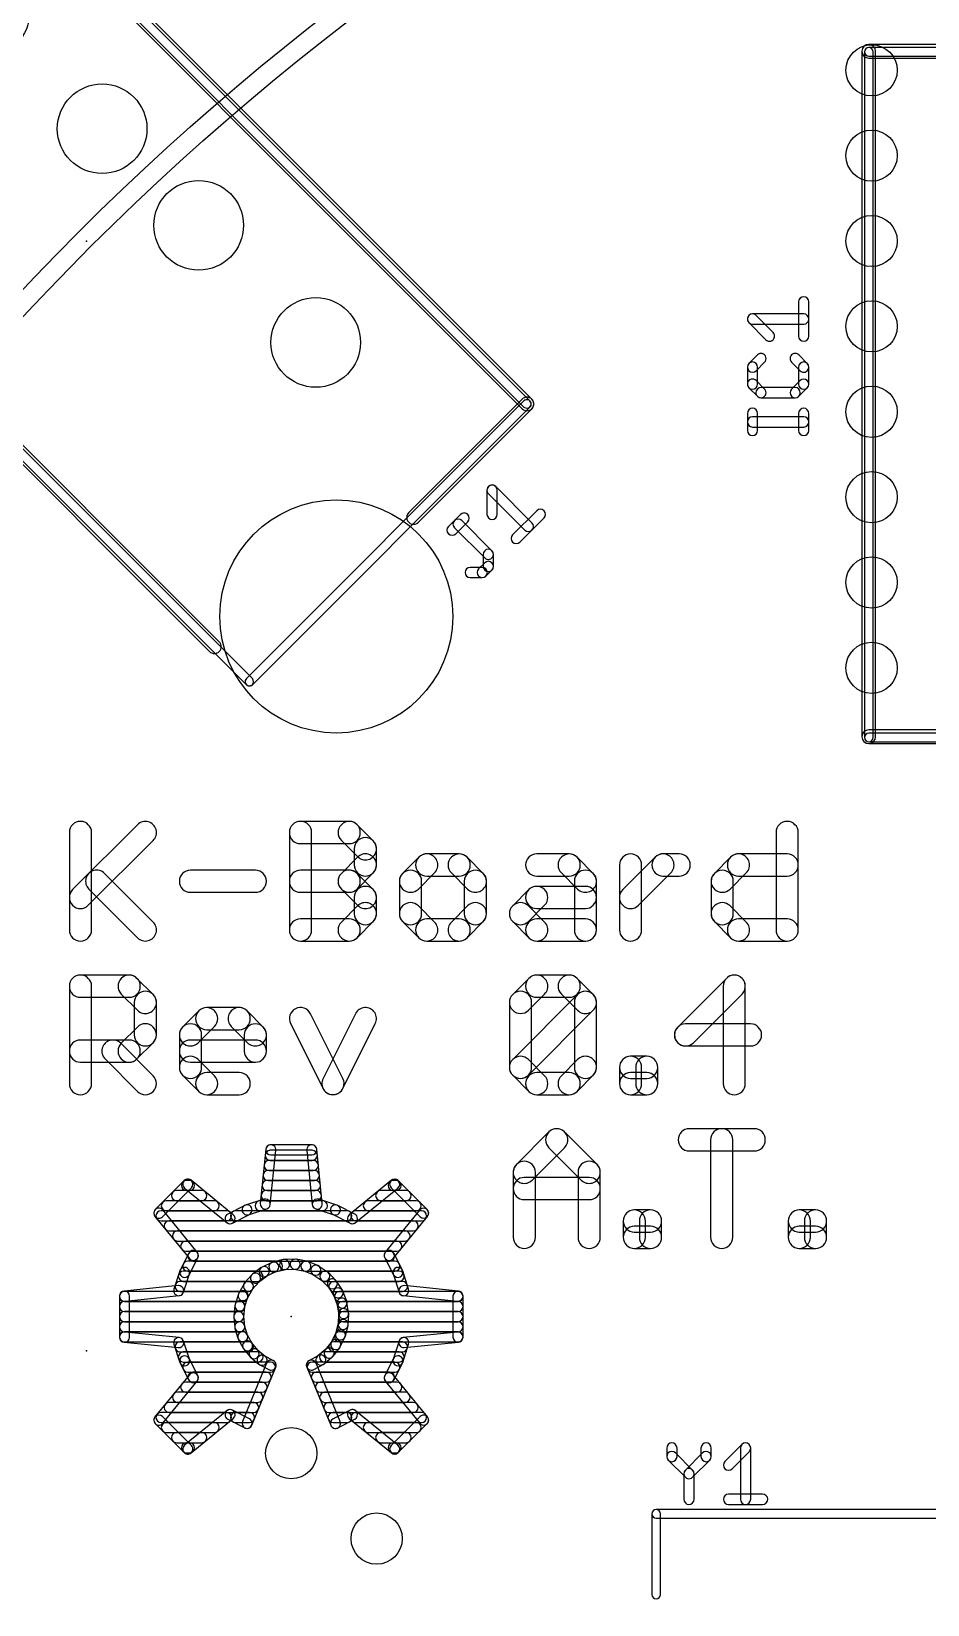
# Model space of a CAD drawing. Extents: x -10 to 136, y -30 to 100.
# Drawn here: x 37.28 to 50.62, y 56.17 to 79.57 of the extents above; entities that cross this region are included whole.
import ezdxf

# ---------------------------------------------------------------- set-up
doc = ezdxf.new("R2010")
doc.units = 0
for name, color, linetype in [('17', 82, 'CONTINUOUS'), ('18', 82, 'CONTINUOUS'), ('20', 7, 'CONTINUOUS'), ('21', 253, 'CONTINUOUS'), ('23', 7, 'CONTINUOUS'), ('24', 7, 'CONTINUOUS'), ('25', 253, 'CONTINUOUS'), ('49', 253, 'CONTINUOUS'), ('51', 253, 'CONTINUOUS')]:
    doc.layers.add(name, color=color, linetype=linetype)

# ---------------------------------------------------------------- blocks, each defined once
blk = doc.blocks.new('ROUNDP')
blk.add_circle((0, 0), 0.5)
blk = doc.blocks.new('ROUNDV')
blk.add_circle((0, 0), 0.5)

msp = doc.modelspace()

# ---------------------------------------------------------------- linework, layer by layer
at = {"layer": '20'}
msp.add_arc((65.024, 49.5359), 47.752, 123.3305, 180.0071, dxfattribs=at)
at = {"layer": '21'}
for points in [[(35.6035, 82.9377), (44.5837, 73.9575, 1), (44.7274, 74.1012), (35.7472, 83.0814, 1)], [(49.8436, 69.078), (49.8436, 79.278, 1), (49.6404, 79.278), (49.6404, 69.078, 1)], [(49.742, 79.1764), (59.592, 79.1764, 1), (59.592, 79.3796), (49.742, 79.3796, 1)], [(31.9934, 78.286), (39.932, 70.3474, 1), (40.0757, 70.4911), (32.1371, 78.4297, 1)], [(44.5837, 74.1012), (42.8955, 72.4129, 1), (43.0391, 72.2692), (44.7274, 73.9575, 1)], [(59.592, 69.1796), (49.742, 69.1796, 1), (49.742, 68.9764), (59.592, 68.9764, 1)], [(40.7687, 62.941), (40.6868, 62.1343, 1), (40.836, 62.1191), (40.9179, 62.9258, 1)], [(41.4527, 63.0084), (40.8433, 63.0084, 1), (40.8433, 62.8584), (41.4527, 62.8584, 1)], [(41.6092, 62.1343), (41.5273, 62.941, 1), (41.3781, 62.9258), (41.46, 62.1191, 1)], [(40.8198, 62.627), (41.4762, 62.627, 1), (41.4762, 62.777), (40.8198, 62.777, 1)], [(40.835, 62.777), (41.461, 62.777, 1), (41.461, 62.927), (40.835, 62.927, 1)], [(39.5558, 62.475), (39.125, 62.0442, 1), (39.231, 61.9382), (39.6618, 62.369, 1)], [(40.2846, 61.9677), (39.6562, 62.4801, 1), (39.5614, 62.3639), (40.1898, 61.8515, 1)], [(40.8046, 62.477), (41.4914, 62.477, 1), (41.4914, 62.627), (40.8046, 62.627, 1)], [(42.6398, 62.4801), (42.0114, 61.9677, 1), (42.1062, 61.8515), (42.7346, 62.3639, 1)], [(43.171, 62.0442), (42.7402, 62.475, 1), (42.6342, 62.369), (43.065, 61.9382, 1)], [(39.4388, 62.177), (39.8173, 62.177, 1), (39.8173, 62.327), (39.4388, 62.327, 1)], [(39.5888, 62.327), (39.6333, 62.327, 1), (39.6333, 62.477), (39.5888, 62.477, 1)], [(40.7741, 62.177), (41.5219, 62.177, 1), (41.5219, 62.327), (40.7741, 62.327, 1)], [(40.7893, 62.327), (41.5067, 62.327, 1), (41.5067, 62.477), (40.7893, 62.477, 1)], [(42.4787, 62.177), (42.8572, 62.177, 1), (42.8572, 62.327), (42.4787, 62.327, 1)], [(42.6627, 62.327), (42.7072, 62.327, 1), (42.7072, 62.477), (42.6627, 62.477, 1)], [(39.1199, 61.9438), (39.6323, 61.3154, 1), (39.7485, 61.4102), (39.2361, 62.0386, 1)], [(39.21, 61.877), (40.1852, 61.877, 1), (40.1852, 62.027), (39.21, 62.027, 1)], [(39.2888, 62.027), (40.0012, 62.027, 1), (40.0012, 62.177), (39.2888, 62.177, 1)], [(40.4559, 62.1066), (40.2029, 61.9763, 1), (40.2715, 61.8429), (40.5246, 61.9733, 1)], [(40.3195, 61.877), (41.9765, 61.877, 1), (41.9765, 62.027), (40.3195, 62.027, 1)], [(40.7385, 62.1981), (40.4674, 62.1114, 1), (40.5131, 61.9685), (40.7843, 62.0553, 1)], [(40.6842, 62.027), (41.6118, 62.027, 1), (41.6118, 62.177), (40.6842, 62.177, 1)], [(41.8286, 62.1114), (41.5575, 62.1981, 1), (41.5117, 62.0553), (41.7829, 61.9685, 1)], [(42.0931, 61.9763), (41.8401, 62.1066, 1), (41.7714, 61.9733), (42.0245, 61.8429, 1)], [(42.1108, 61.877), (43.086, 61.877, 1), (43.086, 62.027), (42.1108, 62.027, 1)], [(42.2948, 62.027), (43.0072, 62.027, 1), (43.0072, 62.177), (42.2948, 62.177, 1)], [(42.6637, 61.3154), (43.1761, 61.9438, 1), (43.0599, 62.0386), (42.5475, 61.4102, 1)], [(39.3323, 61.727), (42.9637, 61.727, 1), (42.9637, 61.877), (39.3323, 61.877, 1)], [(39.4546, 61.577), (42.8414, 61.577, 1), (42.8414, 61.727), (39.4546, 61.727, 1)], [(39.5769, 61.427), (42.7191, 61.427, 1), (42.7191, 61.577), (39.5769, 61.577, 1)], [(39.6237, 61.3971), (39.4934, 61.1441, 1), (39.6267, 61.0754), (39.7571, 61.3285, 1)], [(39.6848, 61.277), (42.6112, 61.277, 1), (42.6112, 61.427), (39.6848, 61.427, 1)], [(42.8026, 61.1441), (42.6723, 61.3971, 1), (42.5389, 61.3285), (42.6693, 61.0754, 1)], [(39.4886, 61.1326), (39.4019, 60.8615, 1), (39.5447, 60.8157), (39.6315, 61.0869, 1)], [(39.5416, 60.977), (40.6528, 60.977, 1), (40.6528, 61.127), (39.5416, 61.127, 1)], [(39.6076, 61.127), (40.9427, 61.127, 1), (40.9427, 61.277), (39.6076, 61.277, 1)], [(40.5672, 60.8547), (40.673, 60.9753, 1), (40.5602, 61.0742), (40.4544, 60.9536, 1)], [(40.6617, 60.9648), (40.7899, 61.0613, 1), (40.6997, 61.1811), (40.5715, 61.0846, 1)], [(40.7767, 61.0533), (40.9218, 61.1216, 1), (40.858, 61.2573), (40.7128, 61.1891, 1)], [(40.9073, 61.1165), (41.0634, 61.1536, 1), (41.0286, 61.2996), (40.8726, 61.2624, 1)], [(41.0481, 61.1516), (41.2085, 61.1561, 1), (41.2043, 61.3061), (41.0439, 61.3016, 1)], [(41.1931, 61.1573), (41.351, 61.1289, 1), (41.3775, 61.2766), (41.2196, 61.3049, 1)], [(41.3362, 61.1332), (41.485, 61.0732, 1), (41.5411, 61.2123), (41.3923, 61.2723, 1)], [(41.3661, 61.127), (42.6884, 61.127, 1), (42.6884, 61.277), (41.3661, 61.277, 1)], [(41.4714, 61.0804), (41.6048, 60.9913, 1), (41.6881, 61.116), (41.5547, 61.2051, 1)], [(41.5929, 61.0011), (41.7053, 60.8866, 1), (41.8123, 60.9917), (41.7, 61.1062, 1)], [(41.648, 60.977), (42.7544, 60.977, 1), (42.7544, 61.127), (41.648, 61.127, 1)], [(42.8941, 60.8615), (42.8074, 61.1326, 1), (42.6645, 61.0869), (42.7513, 60.8157, 1)], [(39.4657, 60.9132), (38.659, 60.8313, 1), (38.6742, 60.6821), (39.4809, 60.764, 1)], [(39.4936, 60.827), (40.5096, 60.827, 1), (40.5096, 60.977), (39.4936, 60.977, 1)], [(40.4972, 60.7275), (40.5761, 60.8672, 1), (40.4455, 60.941), (40.3666, 60.8013, 1)], [(41.6957, 60.8986), (41.7823, 60.7636, 1), (41.9086, 60.8446), (41.8219, 60.9796, 1)], [(41.7826, 60.827), (42.8024, 60.827, 1), (42.8024, 60.977), (41.7826, 60.977, 1)], [(41.7754, 60.7774), (41.8326, 60.6275, 1), (41.9727, 60.681), (41.9155, 60.8309, 1)], [(43.637, 60.8313), (42.8303, 60.9132, 1), (42.8151, 60.764), (43.6218, 60.6821, 1)], [(38.5916, 60.7567), (38.5916, 60.1473, 1), (38.7416, 60.1473), (38.7416, 60.7567, 1)], [(38.6666, 60.677), (40.4279, 60.677, 1), (40.4279, 60.827), (38.6666, 60.827, 1)], [(38.6666, 60.527), (40.3822, 60.527, 1), (40.3822, 60.677), (38.6666, 60.677, 1)], [(40.4413, 60.4443), (40.4578, 60.6039, 1), (40.3086, 60.6193), (40.2921, 60.4597, 1)], [(40.4546, 60.5888), (40.5033, 60.7416, 1), (40.3604, 60.7872), (40.3117, 60.6344, 1)], [(41.8653, 60.677), (43.6294, 60.677, 1), (43.6294, 60.827), (41.8653, 60.827, 1)], [(41.8286, 60.6424), (41.854, 60.484, 1), (42.0021, 60.5077), (41.9767, 60.6661, 1)], [(41.911, 60.527), (43.6294, 60.527, 1), (43.6294, 60.677), (41.911, 60.677, 1)], [(43.7044, 60.1473), (43.7044, 60.7567, 1), (43.5544, 60.7567), (43.5544, 60.1473, 1)], [(38.6666, 60.377), (40.3667, 60.377, 1), (40.3667, 60.527), (38.6666, 60.527, 1)], [(40.4563, 60.3069), (40.4413, 60.4593, 1), (40.2921, 60.4447), (40.3071, 60.2922, 1)], [(41.8479, 60.3543), (41.8079, 60.199, 1), (41.9531, 60.1615), (41.9932, 60.3169, 1)], [(41.8531, 60.4993), (41.8456, 60.3391, 1), (41.9955, 60.3321), (42.003, 60.4923, 1)], [(41.926, 60.377), (43.6294, 60.377, 1), (43.6294, 60.527), (41.926, 60.527, 1)], [(38.6666, 60.227), (40.3815, 60.227, 1), (40.3815, 60.377), (38.6666, 60.377, 1)], [(38.6666, 60.077), (40.4267, 60.077, 1), (40.4267, 60.227), (38.6666, 60.227, 1)], [(38.659, 60.0727), (39.4657, 59.9908, 1), (39.4809, 60.14), (38.6742, 60.2219, 1)], [(40.4979, 60.1748), (40.4535, 60.3213, 1), (40.3099, 60.2778), (40.3544, 60.1312, 1)], [(40.5645, 60.0533), (40.4923, 60.1884, 1), (40.36, 60.1177), (40.4322, 59.9826, 1)], [(41.8132, 60.2134), (41.7423, 60.0695, 1), (41.8768, 60.0032), (41.9477, 60.1471, 1)], [(41.8666, 60.077), (43.6294, 60.077, 1), (43.6294, 60.227), (41.8666, 60.227, 1)], [(41.9119, 60.227), (43.6294, 60.227, 1), (43.6294, 60.377), (41.9119, 60.377, 1)], [(42.8303, 59.9908), (43.637, 60.0727, 1), (43.6218, 60.2219), (42.8151, 60.14, 1)], [(39.4019, 60.0425), (39.4886, 59.7714, 1), (39.6315, 59.8171), (39.5447, 60.0883, 1)], [(39.4936, 59.927), (40.5114, 59.927, 1), (40.5114, 60.077), (39.4936, 60.077, 1)], [(39.5416, 59.777), (40.6535, 59.777, 1), (40.6535, 59.927), (39.5416, 59.927, 1)], [(40.6535, 59.9471), (40.5563, 60.0655, 1), (40.4404, 59.9704), (40.5375, 59.852, 1)], [(40.7615, 59.8604), (40.6431, 59.9575, 1), (40.5479, 59.8416), (40.6663, 59.7444, 1)], [(41.6623, 59.9673), (41.5397, 59.8638, 1), (41.6365, 59.7492), (41.7591, 59.8527, 1)], [(41.642, 59.777), (42.7544, 59.777, 1), (42.7544, 59.927), (41.642, 59.927, 1)], [(41.7505, 60.0826), (41.6516, 59.9562, 1), (41.7698, 59.8638), (41.8686, 59.9901, 1)], [(41.7827, 59.927), (42.8024, 59.927, 1), (42.8024, 60.077), (41.7827, 60.077, 1)], [(42.8074, 59.7714), (42.8941, 60.0425, 1), (42.7513, 60.0883), (42.6645, 59.8171, 1)], [(39.4934, 59.7599), (39.6237, 59.5069, 1), (39.7571, 59.5755), (39.6267, 59.8286, 1)], [(39.6076, 59.627), (40.8373, 59.627, 1), (40.8373, 59.777), (39.6076, 59.777, 1)], [(40.5595, 58.8353), (40.9183, 59.7015, 1), (40.7797, 59.7589), (40.4209, 58.8927, 1)], [(40.8844, 59.7963), (40.7493, 59.8685, 1), (40.6786, 59.7362), (40.8136, 59.6641, 1)], [(41.5525, 59.8725), (41.4113, 59.7962, 1), (41.4827, 59.6642), (41.6238, 59.7405, 1)], [(41.3777, 59.7015), (41.7365, 58.8353, 1), (41.8751, 58.8927), (41.5163, 59.7589, 1)], [(41.4587, 59.627), (42.6884, 59.627, 1), (42.6884, 59.777), (41.4587, 59.777, 1)], [(42.6723, 59.5069), (42.8026, 59.7599, 1), (42.6693, 59.8286), (42.5389, 59.5755, 1)], [(39.6323, 59.5886), (39.1199, 58.9602, 1), (39.2361, 58.8654), (39.7485, 59.4938, 1)], [(39.5769, 59.327), (40.7131, 59.327, 1), (40.7131, 59.477), (39.5769, 59.477, 1)], [(39.6848, 59.477), (40.7752, 59.477, 1), (40.7752, 59.627), (39.6848, 59.627, 1)], [(41.5208, 59.477), (42.6112, 59.477, 1), (42.6112, 59.627), (41.5208, 59.627, 1)], [(41.5829, 59.327), (42.7191, 59.327, 1), (42.7191, 59.477), (41.5829, 59.477, 1)], [(43.1761, 58.9602), (42.6637, 59.5886, 1), (42.5475, 59.4938), (43.0599, 58.8654, 1)], [(39.4546, 59.177), (40.6509, 59.177, 1), (40.6509, 59.327), (39.4546, 59.327, 1)], [(41.6451, 59.177), (42.8414, 59.177, 1), (42.8414, 59.327), (41.6451, 59.327, 1)], [(39.125, 58.8598), (39.5558, 58.429, 1), (39.6618, 58.535), (39.231, 58.9658, 1)], [(39.21, 58.877), (40.1852, 58.877, 1), (40.1852, 59.027), (39.21, 59.027, 1)], [(39.3323, 59.027), (40.5888, 59.027, 1), (40.5888, 59.177), (39.3323, 59.177, 1)], [(39.6562, 58.4239), (40.2846, 58.9363, 1), (40.1898, 59.0525), (39.5614, 58.5401, 1)], [(40.2028, 58.9277), (40.4558, 58.7973, 1), (40.5246, 58.9307), (40.2716, 59.0611, 1)], [(40.3195, 58.877), (40.5267, 58.877, 1), (40.5267, 59.027), (40.3195, 59.027, 1)], [(41.7072, 59.027), (42.9637, 59.027, 1), (42.9637, 59.177), (41.7072, 59.177, 1)], [(41.7693, 58.877), (41.9765, 58.877, 1), (41.9765, 59.027), (41.7693, 59.027, 1)], [(41.8402, 58.7973), (42.0932, 58.9277, 1), (42.0244, 59.0611), (41.7714, 58.9307, 1)], [(42.0114, 58.9363), (42.6398, 58.4239, 1), (42.7346, 58.5401), (42.1062, 59.0525, 1)], [(42.1108, 58.877), (43.086, 58.877, 1), (43.086, 59.027), (42.1108, 59.027, 1)], [(42.7402, 58.429), (43.171, 58.8598, 1), (43.065, 58.9658), (42.6342, 58.535, 1)], [(39.2888, 58.727), (40.0012, 58.727, 1), (40.0012, 58.877), (39.2888, 58.877, 1)], [(42.2948, 58.727), (43.0072, 58.727, 1), (43.0072, 58.877), (42.2948, 58.877, 1)], [(39.4388, 58.577), (39.8173, 58.577, 1), (39.8173, 58.727), (39.4388, 58.727, 1)], [(39.5888, 58.427), (39.6333, 58.427, 1), (39.6333, 58.577), (39.5888, 58.577, 1)], [(42.4787, 58.577), (42.8572, 58.577, 1), (42.8572, 58.727), (42.4787, 58.727, 1)], [(42.6627, 58.427), (42.7072, 58.427, 1), (42.7072, 58.577), (42.6627, 58.577, 1)], [(58.578, 57.5815), (46.578, 57.5815, 1), (46.578, 57.4545), (58.578, 57.4545, 1)], [(46.5145, 57.518), (46.5145, 56.318, 1), (46.6415, 56.318), (46.6415, 57.518, 1)]]:
    msp.add_lwpolyline(points, format="xyb", close=True, dxfattribs=at)
at = {"layer": '23'}
for p in [(38.1, 76.454), (41.148, 60.452)]:
    msp.add_point(p, dxfattribs=at)
at = {"layer": '24'}
msp.add_point((38.1, 59.944), dxfattribs=at)
at = {"layer": '25'}
for points in [[(48.85, 75.0395), (48.85, 75.5479, 1), (48.6976, 75.5479), (48.6976, 75.0395, 1)], [(48.3192, 75.0934), (48.065, 75.3476, 1), (47.9573, 75.2398), (48.2115, 74.9856, 1)], [(48.0112, 75.2175), (48.7738, 75.2175, 1), (48.7738, 75.3699), (48.0112, 75.3699, 1)], [(48.0844, 74.7598), (47.9573, 74.6327, 1), (48.065, 74.525), (48.1921, 74.6521, 1)], [(47.935, 74.5788), (47.935, 74.3246, 1), (48.0874, 74.3246), (48.0874, 74.5788, 1)], [(48.8277, 74.6327), (48.7006, 74.7598, 1), (48.5928, 74.6521), (48.7199, 74.525, 1)], [(48.85, 74.3246), (48.85, 74.5788, 1), (48.6976, 74.5788), (48.6976, 74.3246, 1)], [(47.9573, 74.2707), (48.0844, 74.1436, 1), (48.1921, 74.2514), (48.065, 74.3785, 1)], [(48.1383, 74.1213), (48.6467, 74.1213, 1), (48.6467, 74.2737), (48.1383, 74.2737, 1)], [(48.7006, 74.1436), (48.8277, 74.2707, 1), (48.7199, 74.3785), (48.5928, 74.2514, 1)], [(48.0874, 73.6362), (48.0874, 73.8904, 1), (47.935, 73.8904), (47.935, 73.6362, 1)], [(48.85, 73.6362), (48.85, 73.8904, 1), (48.6976, 73.8904), (48.6976, 73.6362, 1)], [(48.7738, 73.8395), (48.0112, 73.8395, 1), (48.0112, 73.6871), (48.7738, 73.6871, 1)], [(44.2127, 72.3878), (44.2127, 72.7473, 1), (44.0603, 72.7473), (44.0603, 72.3878, 1)], [(44.0826, 72.6934), (44.6218, 72.1541, 1), (44.7296, 72.2619), (44.1903, 72.8012, 1)], [(43.595, 72.098), (43.7747, 72.2778, 1), (43.667, 72.3856), (43.4872, 72.2058, 1)], [(44.1343, 71.8463), (43.6849, 72.2957, 1), (43.5771, 72.1879), (44.0265, 71.7385, 1)], [(44.5499, 71.9744), (44.9094, 72.3339, 1), (44.8016, 72.4417), (44.4421, 72.0821, 1)], [(44.1566, 71.6126), (44.1566, 71.7924, 1), (44.0042, 71.7924), (44.0042, 71.6127, 1)], [(44.0444, 71.4689), (44.1343, 71.5588, 1), (44.0265, 71.6665), (43.9366, 71.5767, 1)], [(43.8107, 71.4466), (43.9905, 71.4466, 1), (43.9905, 71.599), (43.8107, 71.599, 1)], [(38.1278, 66.5714), (39.0939, 67.5374, 1), (38.8604, 67.7709), (37.8944, 66.8049, 1)], [(37.846, 67.6541), (37.846, 66.2051, 1), (38.1762, 66.2051), (38.1762, 67.6541, 1)], [(41.4505, 66.2051), (41.4505, 67.6541, 1), (41.1203, 67.6541), (41.1203, 66.2051, 1)], [(41.2854, 67.489), (42.0099, 67.489, 1), (42.0099, 67.8192), (41.2854, 67.8192, 1)], [(41.8932, 67.5374), (42.1347, 67.2959, 1), (42.3682, 67.5294), (42.1267, 67.7709, 1)], [(48.3621, 67.6541), (48.3621, 66.2051, 1), (48.6923, 66.2051), (48.6923, 67.6541, 1)], [(42.0863, 67.4126), (42.0863, 67.1711, 1), (42.4165, 67.1711), (42.4165, 67.4126, 1)], [(42.1347, 67.2879), (41.8932, 67.0464, 1), (42.1267, 66.8129), (42.3682, 67.0544, 1)], [(43.0473, 67.2879), (42.8058, 67.0464, 1), (43.0393, 66.8129), (43.2808, 67.0544, 1)], [(43.6471, 67.3362), (43.1641, 67.3362, 1), (43.1641, 67.006), (43.6471, 67.006, 1)], [(44.0053, 67.0464), (43.7638, 67.2879, 1), (43.5303, 67.0544), (43.7719, 66.8129, 1)], [(44.8012, 67.006), (45.2842, 67.006, 1), (45.2842, 67.3362), (44.8012, 67.3362, 1)], [(45.1675, 67.0544), (45.409, 66.8129, 1), (45.6425, 67.0464), (45.401, 67.2879, 1)], [(46.3136, 66.5714), (46.7966, 67.0544, 1), (46.5632, 67.2879), (46.0801, 66.8049, 1)], [(46.362, 66.2051), (46.362, 67.1711, 1), (46.0318, 67.1711), (46.0318, 66.2051, 1)], [(46.6799, 67.006), (46.9214, 67.006, 1), (46.9214, 67.3362), (46.6799, 67.3362, 1)], [(47.6779, 66.8129), (47.9194, 67.0544, 1), (47.6859, 67.2879), (47.4444, 67.0464, 1)], [(47.8027, 67.006), (48.5272, 67.006, 1), (48.5272, 67.3362), (47.8027, 67.3362, 1)], [(38.1359, 66.8129), (38.8604, 66.0884, 1), (39.0939, 66.3218), (38.3693, 67.0464, 1)], [(39.6483, 66.7645), (40.6143, 66.7645, 1), (40.6143, 67.0947), (39.6483, 67.0947, 1)], [(41.2854, 66.7645), (42.0099, 66.7645, 1), (42.0099, 67.0947), (41.2854, 67.0947, 1)], [(41.8932, 66.8129), (42.1347, 66.5714, 1), (42.3682, 66.8049), (42.1267, 67.0464, 1)], [(42.7575, 66.9296), (42.7575, 66.4466, 1), (43.0877, 66.4466), (43.0877, 66.9296, 1)], [(44.0537, 66.4466), (44.0537, 66.9296, 1), (43.7235, 66.9296), (43.7235, 66.4466, 1)], [(45.3606, 66.9296), (45.3606, 66.2051, 1), (45.6909, 66.2051), (45.6909, 66.9296, 1)], [(47.7263, 66.4466), (47.7263, 66.9296, 1), (47.3961, 66.9296), (47.3961, 66.4466, 1)], [(42.0863, 66.6881), (42.0863, 66.4466, 1), (42.4165, 66.4466), (42.4165, 66.6881, 1)], [(44.6765, 66.3299), (44.918, 66.5714, 1), (44.6845, 66.8049), (44.443, 66.5633, 1)], [(44.8012, 66.523), (45.5258, 66.523, 1), (45.5258, 66.8532), (44.8012, 66.8532, 1)], [(42.1347, 66.5633), (41.8932, 66.3218, 1), (42.1267, 66.0884), (42.3682, 66.3299, 1)], [(42.8058, 66.3299), (43.0473, 66.0884, 1), (43.2808, 66.3218), (43.0393, 66.5633, 1)], [(43.7638, 66.0884), (44.0053, 66.3299, 1), (43.7719, 66.5633), (43.5303, 66.3218, 1)], [(44.918, 66.3218), (44.6765, 66.5633, 1), (44.443, 66.3299), (44.6845, 66.0884, 1)], [(47.9194, 66.3218), (47.6779, 66.5633, 1), (47.4444, 66.3299), (47.6859, 66.0884, 1)], [(42.0099, 66.3702), (41.2854, 66.3702, 1), (41.2854, 66.04), (42.0099, 66.04, 1)], [(43.1641, 66.04), (43.6471, 66.04, 1), (43.6471, 66.3702), (43.1641, 66.3702, 1)], [(45.5258, 66.3702), (44.8012, 66.3702, 1), (44.8012, 66.04), (45.5258, 66.04, 1)], [(48.5272, 66.3702), (47.8027, 66.3702, 1), (47.8027, 66.04), (48.5272, 66.04, 1)], [(38.1762, 63.9191), (38.1762, 65.3681, 1), (37.846, 65.3681), (37.846, 63.9191, 1)], [(38.0111, 65.203), (38.7356, 65.203, 1), (38.7356, 65.5332), (38.0111, 65.5332, 1)], [(38.6189, 65.2514), (38.8604, 65.0099, 1), (39.0939, 65.2434), (38.8524, 65.4849, 1)], [(44.6765, 65.0099), (44.918, 65.2514, 1), (44.6845, 65.4849), (44.443, 65.2434, 1)], [(44.8012, 65.203), (45.2842, 65.203, 1), (45.2842, 65.5332), (44.8012, 65.5332, 1)], [(45.1675, 65.2514), (45.409, 65.0099, 1), (45.6425, 65.2434), (45.401, 65.4849, 1)], [(47.6232, 65.4849), (46.8987, 64.7604, 1), (47.1322, 64.5269), (47.8567, 65.2514, 1)], [(47.9051, 63.9191), (47.9051, 65.3681, 1), (47.5749, 65.3681), (47.5749, 63.9191, 1)], [(38.812, 65.1266), (38.812, 64.6436, 1), (39.1422, 64.6436), (39.1422, 65.1266, 1)], [(44.7248, 64.1606), (44.7248, 65.1266, 1), (44.3946, 65.1266), (44.3946, 64.1606, 1)], [(44.6765, 64.0439), (45.6425, 65.0099, 1), (45.409, 65.2434), (44.443, 64.2773, 1)], [(45.3606, 65.1266), (45.3606, 64.1606, 1), (45.6909, 64.1606), (45.6909, 65.1266, 1)], [(39.765, 64.5269), (40.0065, 64.7684, 1), (39.773, 65.0019), (39.5315, 64.7604, 1)], [(39.8898, 64.72), (40.3728, 64.72, 1), (40.3728, 65.0502), (39.8898, 65.0502, 1)], [(40.256, 64.7684), (40.4975, 64.5269, 1), (40.731, 64.7604), (40.4895, 65.0019, 1)], [(41.1377, 64.8113), (41.6208, 63.8453, 1), (41.9161, 63.9929), (41.4331, 64.959, 1)], [(41.9161, 63.8453), (42.3991, 64.8113, 1), (42.1038, 64.959), (41.6208, 63.9929, 1)], [(38.8604, 64.7604), (38.6189, 64.5189, 1), (38.8524, 64.2854), (39.0939, 64.5269, 1)], [(39.8134, 64.1606), (39.8134, 64.6436, 1), (39.4832, 64.6436), (39.4832, 64.1606, 1)], [(40.4492, 64.6436), (40.4492, 64.4021, 1), (40.7794, 64.4021), (40.7794, 64.6436, 1)], [(47.0155, 64.4785), (47.9815, 64.4785, 1), (47.9815, 64.8087), (47.0155, 64.8087, 1)], [(38.7356, 64.5672), (38.0111, 64.5672, 1), (38.0111, 64.237), (38.7356, 64.237, 1)], [(38.3774, 64.2854), (38.8604, 63.8024, 1), (39.0939, 64.0358), (38.6109, 64.5189, 1)], [(40.6143, 64.5672), (39.6483, 64.5672, 1), (39.6483, 64.237), (40.6143, 64.237, 1)], [(40.0065, 64.0358), (39.765, 64.2773, 1), (39.5315, 64.0439), (39.773, 63.8024, 1)], [(44.918, 64.0358), (44.6765, 64.2773, 1), (44.443, 64.0439), (44.6845, 63.8024, 1)], [(45.409, 64.2773), (45.1675, 64.0358, 1), (45.401, 63.8024), (45.6425, 64.0439, 1)], [(46.362, 63.9191), (46.362, 64.1606, 1), (46.0318, 64.1606), (46.0318, 63.9191, 1)], [(46.1969, 63.9955), (46.4384, 63.9955, 1), (46.4384, 64.3257), (46.1969, 64.3257, 1)], [(46.2733, 64.1606), (46.2733, 63.9191, 1), (46.6035, 63.9191), (46.6035, 64.1606, 1)], [(40.3728, 64.0842), (39.8898, 64.0842, 1), (39.8898, 63.754), (40.3728, 63.754, 1)], [(45.2842, 64.0842), (44.8012, 64.0842, 1), (44.8012, 63.754), (45.2842, 63.754, 1)], [(46.4384, 64.0842), (46.1969, 64.0842, 1), (46.1969, 63.754), (46.4384, 63.754, 1)], [(44.7318, 62.4824), (45.2149, 62.9654, 1), (44.9814, 63.1989), (44.4984, 62.7159, 1)], [(44.9814, 62.9654), (45.4644, 62.4824, 1), (45.6979, 62.7159), (45.2149, 63.1989, 1)], [(47.0708, 62.917), (48.0369, 62.917, 1), (48.0369, 63.2472), (47.0708, 63.2472, 1)], [(47.7189, 61.6331), (47.7189, 63.0821, 1), (47.3887, 63.0821), (47.3887, 61.6331, 1)], [(44.7802, 61.6331), (44.7802, 62.5991, 1), (44.45, 62.5991), (44.45, 61.6331, 1)], [(45.416, 62.5991), (45.416, 61.6331, 1), (45.7462, 61.6331), (45.7462, 62.5991, 1)], [(44.6151, 62.1925), (45.5811, 62.1925, 1), (45.5811, 62.5227), (44.6151, 62.5227, 1)], [(46.4174, 61.6331), (46.4174, 61.8746, 1), (46.0872, 61.8746), (46.0872, 61.6331, 1)], [(46.2523, 61.7095), (46.4938, 61.7095, 1), (46.4938, 62.0397), (46.2523, 62.0397, 1)], [(46.3287, 61.8746), (46.3287, 61.6331, 1), (46.6589, 61.6331), (46.6589, 61.8746, 1)], [(48.8731, 61.6331), (48.8731, 61.8746, 1), (48.5429, 61.8746), (48.5429, 61.6331, 1)], [(48.708, 61.7095), (48.9495, 61.7095, 1), (48.9495, 62.0397), (48.708, 62.0397, 1)], [(48.7844, 61.8746), (48.7844, 61.6331, 1), (49.1146, 61.6331), (49.1146, 61.8746, 1)], [(46.4938, 61.7982), (46.2523, 61.7982, 1), (46.2523, 61.468), (46.4938, 61.468, 1)], [(48.9495, 61.7982), (48.708, 61.7982, 1), (48.708, 61.468), (48.9495, 61.468, 1)], [(46.736, 58.4969), (46.736, 58.3697, 1), (46.8884, 58.3697), (46.8884, 58.4969, 1)], [(47.3968, 58.3697), (47.3968, 58.4969, 1), (47.2444, 58.4969), (47.2444, 58.3697, 1)], [(47.708, 58.1888), (47.9623, 58.443, 1), (47.8545, 58.5507), (47.6003, 58.2965, 1)], [(47.8322, 58.4969), (47.8322, 57.7342, 1), (47.9846, 57.7342), (47.9846, 58.4969, 1)], [(46.7583, 58.3159), (47.0125, 58.0616, 1), (47.1203, 58.1694), (46.8661, 58.4236, 1)], [(47.1203, 58.0616), (47.3745, 58.3159, 1), (47.2668, 58.4236), (47.0125, 58.1694, 1)], [(46.9902, 58.1155), (46.9902, 57.7342, 1), (47.1426, 57.7342), (47.1426, 58.1155, 1)], [(47.6542, 57.658), (48.1626, 57.658, 1), (48.1626, 57.8104), (47.6542, 57.8104, 1)]]:
    msp.add_lwpolyline(points, format="xyb", close=True, dxfattribs=at)
at = {"layer": '49'}
for radius in [38.2532, 37.9738]:
    msp.add_circle((65.024, 49.53), radius, dxfattribs=at)
at = {"layer": '51'}
for points in [[(35.6304, 82.9647), (44.6107, 73.9844, 1), (44.7005, 74.0742), (35.7202, 83.0545, 1)], [(59.592, 79.3315), (49.742, 79.3315, 1), (49.742, 79.2045), (59.592, 79.2045, 1)], [(49.6785, 79.268), (49.6785, 69.068, 1), (49.8055, 69.068), (49.8055, 79.268, 1)], [(40.5696, 69.9433), (31.5893, 78.9236, 1), (31.4995, 78.8338), (40.4798, 69.8535, 1)], [(44.6107, 74.0742), (40.4798, 69.9433, 1), (40.5696, 69.8535), (44.7005, 73.9844, 1)], [(49.742, 69.0045), (59.592, 69.0045, 1), (59.592, 69.1315), (49.742, 69.1315, 1)]]:
    msp.add_lwpolyline(points, format="xyb", close=True, dxfattribs=at)

# ---------------------------------------------------------------- block references
at = {"layer": '17', "rotation": 315}
for p, xscale, yscale in [((36.5913, 79.8665), 1.3335, 1.3335), ((36.5913, 79.8665), 1.3335, 1.3335), ((38.3335, 78.1243), 1.3335, 1.3335), ((38.3335, 78.1243), 1.3335, 1.3335), ((39.7703, 76.6875), 1.3335, 1.3335), ((39.7703, 76.6875), 1.3335, 1.3335), ((41.5125, 74.9453), 1.3335, 1.3335), ((41.5125, 74.9453), 1.3335, 1.3335), ((41.8178, 70.8683), 3.4671, 3.4671), ((41.8178, 70.8683), 3.4671, 3.4671)]:
    msp.add_blockref('ROUNDP', p, dxfattribs=dict(at, xscale=xscale, yscale=yscale))
at = {"layer": '18', "xscale": 0.762, "yscale": 0.762}
for p in [(49.784, 78.994), (49.784, 77.724), (49.784, 76.454), (49.784, 75.184), (49.784, 73.914), (49.784, 72.644), (49.784, 71.374), (49.784, 70.104), (41.148, 58.42), (42.418, 57.15)]:
    msp.add_blockref('ROUNDV', p, dxfattribs=at)

doc.saveas('drawing.dxf')
